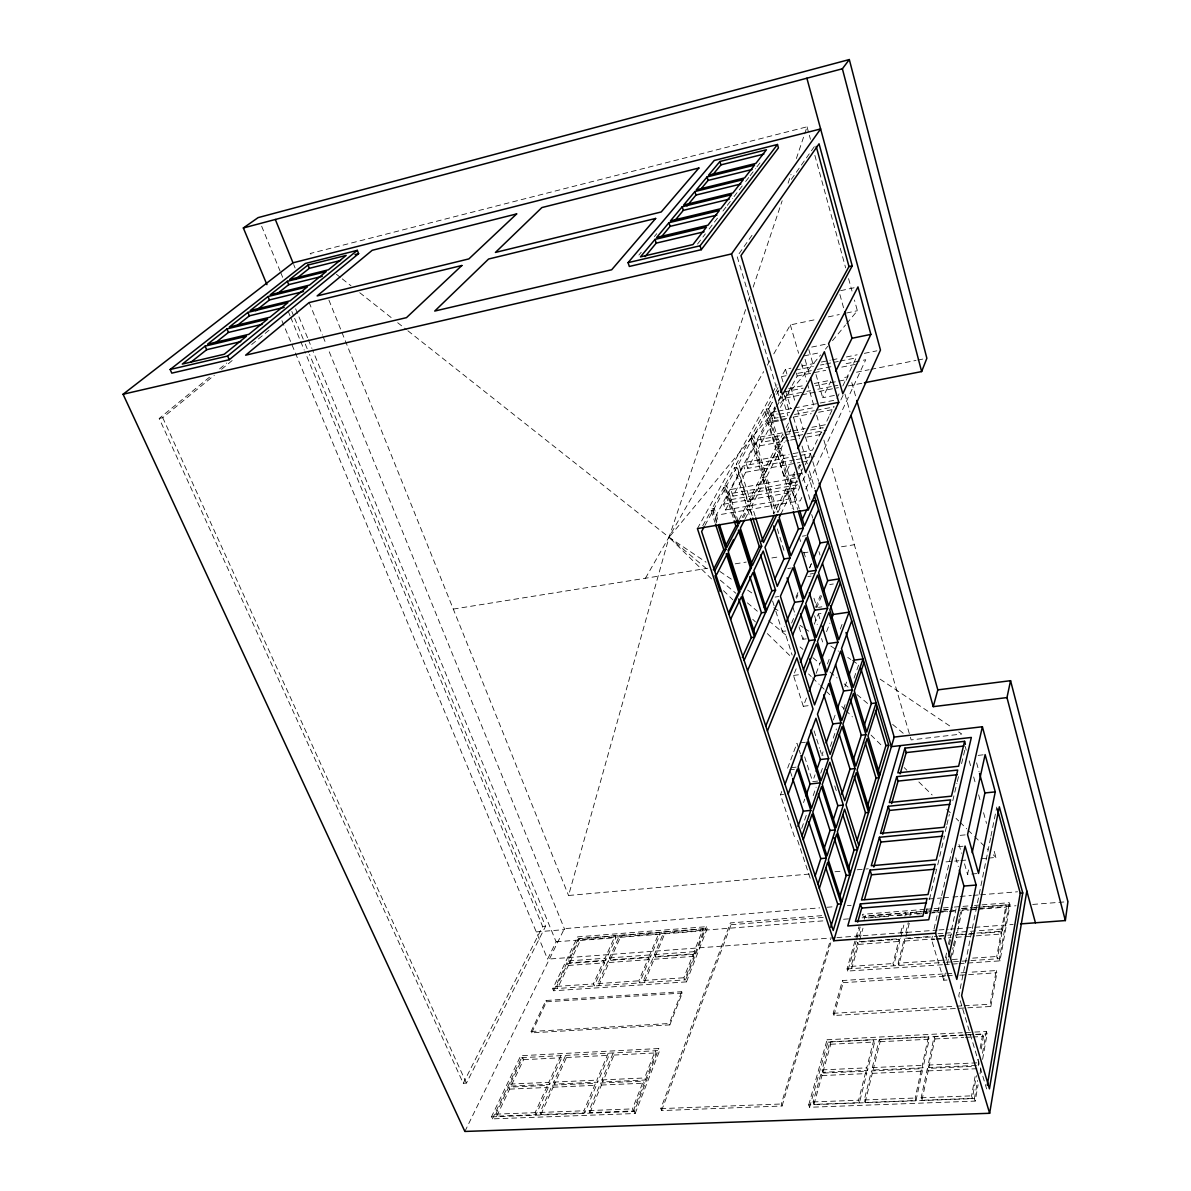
<?xml version="1.0" encoding="UTF-8"?>
<svg xmlns="http://www.w3.org/2000/svg" width="1191" height="1191" viewBox="0 0 1191 1191"><rect width="100%" height="100%" fill="white"/><g stroke="black" fill="none" stroke-linecap="round" stroke-linejoin="round"><path stroke-width="0.75" stroke-dasharray="5 3.75" d="M975.176 1101.094L974.417 1098.578L808.719 1104.846L809.582 1107.273L975.176 1101.094L978.079 1084.763M980.014 1073.865L980.982 1068.416M982.59 1059.35L987.116 1033.922L986.386 1031.466L964.159 1032.627M959.157 963.608L1000.008 960.869L1009.968 904.847L1009.373 902.689L981.816 904.877M1001.199 931.794L1001.81 933.982L997.358 958.71L996.733 956.507L1001.199 931.794L977.528 933.536M976.888 933.044L1002.316 931.183L1006.648 907.066L1006.053 904.907L970.293 907.721M971.424 1066.436L927.387 1068.401L921.149 1097.789L921.953 1100.276L972.347 1098.37L976.426 1075.667M978.928 1061.702L978.287 1065.32L978.183 1059.216M981.205 1049.077L983.468 1036.453L982.739 1033.996L971.945 1034.547M951.773 973.434L842.469 980.535L833.194 1013.318L833.923 1015.491L990.838 1006.484L990.183 1004.236L996.227 970.546L968.432 972.347M974.387 1098.727L977.647 1080.431M982.501 1053.231L986.386 1031.466M990.838 1006.484L996.867 972.764L996.227 970.546M1000.008 960.869L999.383 958.666L1009.373 902.689M972.347 1098.37L971.573 1095.854L975.042 1076.664M980.148 1048.408L982.739 1033.996M1002.316 931.183L1001.705 928.995L1006.053 904.907M990.57 837.898L958.77 995.78L986.624 1088.931M990.942 836.097L996.793 807.051M976.456 1065.394L928.876 1067.538L928.102 1065.067L934.161 1036.498L962.953 1035.009M950.85 957.892L953.083 947.381M953.455 945.639L954.929 938.627M958.085 923.799L959.172 918.678M959.529 916.966L960.616 911.844M921.953 1100.276L928.161 1070.873L927.387 1068.401M928.876 1067.538L934.92 1038.939L934.161 1036.498M952.606 954.81L956.313 937.287L955.673 935.129L966.601 934.325M962.358 934.101L956.909 934.503L961.971 910.564L969.117 909.998M947.053 980.029L943.793 980.238L945.341 972.987M947.277 963.936L948.438 958.502M976.709 873.598L967.554 874.388L969.087 867.152M915.998 1100.514L915.209 1098.028L921.536 1068.669L871.484 1070.903L864.279 1099.978L865.113 1102.434L915.998 1100.514L922.325 1071.126L921.536 1068.669M923.04 1067.791L922.266 1065.335L928.429 1036.795L879.315 1039.326L872.303 1067.612L873.107 1070.039L923.04 1067.791L929.188 1039.222L928.429 1036.795M946.517 953.023L945.014 960.02L898.178 963.191L898.863 965.35L904.862 941.024L904.207 938.895L937.391 936.468M948.408 944.269L950.299 935.516L950.939 937.674L943.57 938.21M947.857 935.173L951.535 934.89L950.894 932.747L956.06 908.837M946.041 960.437L946.785 956.939M949.435 944.686L950.567 939.431M943.793 980.238L931.57 939.759L932.389 936.2M934.012 929.084L939.297 905.934M939.714 904.148L952.726 847.173M925.824 913.348L927.089 908.033M945.297 831.556L946.517 826.42M946.919 824.708L949.361 814.406M929.471 899.384L936.632 869.088M937.719 864.83L944.537 836.008M952.785 800.709L956.909 783.261M957.326 781.519L958.978 774.537M961.584 763.654L965.395 747.606M898.178 963.191L904.207 938.895M905.726 932.747L908.257 922.578M909.939 915.79L910.773 912.41L932.508 910.698M865.113 1102.434L872.288 1073.344L871.484 1070.903M873.107 1070.039L880.104 1041.738L879.315 1039.326M905.964 936.573L909.328 922.995M859.455 1102.658L858.622 1100.201L865.931 1071.156L821.15 1073.165L813.096 1101.943L813.959 1104.385L859.455 1102.658L866.735 1073.582L865.931 1071.156M867.569 1070.292L866.75 1067.865L873.852 1039.609L829.904 1041.872L822.073 1069.89L822.907 1072.302L867.569 1070.292L874.641 1042.006L873.852 1039.609M899.086 939.267L899.756 941.396L893.667 965.707L892.982 963.549L899.086 939.267L857.788 942.289L851.029 966.407L851.729 968.536L858.473 944.403L857.788 942.289M900.634 933.119L902.763 924.663M904.892 916.192L905.741 912.797L865.142 915.998L864.204 919.363M900.872 936.945L903.835 925.079M859.485 936.186L861.852 927.774M813.959 1104.385L821.984 1075.562L821.15 1073.165M822.907 1072.302L830.722 1044.254L829.904 1041.872M859.694 939.982L862.984 928.191M809.106 874.06L568.554 895.483L669.029 537.305L746.028 308.275M809.582 1107.273L827.894 1042.14L827.075 1039.758L962.298 1032.716M942.453 964.725L847.769 971.067L856.195 941.098M856.686 939.327L860.155 926.985M808.674 1104.995L827.075 1039.758M833.923 1015.491L843.183 982.679L842.469 980.535M847.769 971.067L847.054 968.938L858.994 926.658M821.701 915.656L730.351 922.921L660.826 1108.613L661.615 1110.563L782.055 1106.007L781.326 1103.997L830.708 939.148M782.055 1106.007L830.797 942.81M748.395 301.234L750.181 295.949M753.144 287.135L782.159 200.803M788.085 183.191L791.047 174.377M796.377 158.522L804.074 135.625M804.669 133.854L807.036 126.812L310.166 253.504L313.084 255.797M820.748 773.153L823.115 766.334M801.722 828.385L806.456 814.763M813.17 795.677L816.118 787.206M830.365 746.415L836.424 728.937M854.036 678.126L859.247 663.089M843.436 709.374L845.804 702.556M817.681 781.073L812.634 781.638L815.031 774.835M823.055 751.819L821.835 755.302L825.155 754.915M803.538 802.57L804.729 799.191M844.895 686.79L847.248 680.121M833.417 719.9L835.219 714.794M661.615 1110.563L731.006 924.737L730.351 922.921M794.397 836.633L780.507 794.799L781.743 791.464M787.638 768.106L796.958 743.258L798.67 748.573M827.432 663.953L829.293 658.965M840.295 629.086L842.886 622.164M808.123 705.697L803.3 706.308L807.185 696.139M816.133 673.406L820.539 661.824M826.584 631.647L829.904 623.057M635.145 1113.525L659.665 1050.551L658.861 1048.527L520.72 1055.717L491.407 1116.994L492.389 1118.87L635.145 1113.525L634.297 1111.456L658.861 1048.527M669.848 1024.9L682.249 993.056L681.728 991.686L545.954 1000.485L531.097 1031.495L531.677 1032.835L669.848 1024.9L669.312 1023.516L681.728 991.686M686.463 981.875L707.171 928.682L706.427 926.687L577.575 936.885L552.743 988.783L553.577 990.763L686.463 981.875L685.688 979.821L706.427 926.687M633.314 1110.965L644.182 1083.17L643.363 1081.115L600.606 1083.036L589.069 1110.563L589.932 1112.617L633.314 1110.965L632.466 1108.895L643.363 1081.115M645.418 1080.014L656.018 1052.918L655.214 1050.894L644.599 1077.974L645.418 1080.014L602.75 1081.934L601.917 1079.909L613.157 1053.052L613.975 1055.062L602.75 1081.934M693.073 954.333L693.832 956.358L684.661 979.806L683.887 977.751L693.073 954.333L653.308 957.236L643.557 980.491L644.361 982.515L654.082 959.246L653.308 957.236M694.874 953.693L703.836 930.767L703.107 928.772L663.953 931.853L654.41 954.601L655.184 956.611L694.874 953.693L694.115 951.669L703.107 928.772M803.3 706.308L793.489 675.461L796.154 668.791M814.257 624.233L818.381 613.916L823.621 613.142M815.552 607.276L820.331 595.47M806.233 638.838L802.913 639.314L804.297 635.89M821.596 595.798L816.847 607.574L813.111 595.411M589.932 1112.617L601.44 1085.061L600.606 1083.036M655.184 956.611L664.697 933.833L663.953 931.853M584.811 1112.811L583.932 1110.771L595.545 1083.259L552.267 1085.195L540.029 1112.454L540.908 1114.478L584.811 1112.811L596.393 1085.284L595.545 1083.259M597.703 1082.172L596.87 1080.133L608.184 1053.32L609.018 1055.33L597.703 1082.172L554.53 1084.108L553.666 1082.098L565.606 1055.509L566.454 1057.504L554.53 1084.108M648.604 957.594L649.378 959.589L639.582 982.843L638.793 980.818L648.604 957.594L608.273 960.542L597.912 983.602L598.731 985.597L609.063 962.522L608.273 960.542M650.494 956.954L649.72 954.944L659.308 932.211L619.588 935.352L609.45 957.921L610.239 959.901L650.494 956.954L660.067 934.206L659.308 932.211M791.613 623.087L795.022 614.943M785.777 630.977L782.264 631.483L784.333 626.615M796.451 598.358L797.881 595.024M809.538 567.958L811.637 563.015M809.746 567.571L811.131 564.281M795.96 597.212L798.119 592.18M540.908 1114.478L553.13 1087.204L552.267 1085.195M610.239 959.901L620.362 937.317L619.588 935.352M536.039 1114.672L535.146 1112.647L547.458 1085.418L508.691 1087.145L495.828 1114.151L496.736 1116.161L536.039 1114.672L548.336 1087.413L547.458 1085.418M549.721 1084.331L548.857 1082.321L560.872 1055.762L561.72 1057.742L549.721 1084.331L511.028 1086.073L510.15 1084.078L522.715 1057.727L523.578 1059.692L511.028 1086.073M603.792 960.869L604.581 962.849L594.175 985.91L593.371 983.915L603.792 960.869L567.601 963.504L556.703 986.401L557.522 988.381L568.405 965.469L567.601 963.504M605.772 960.229L604.983 958.249L615.181 935.694L579.511 938.508L568.836 960.914L569.64 962.864L605.772 960.229L615.941 937.659L615.181 935.694M801.856 497.421L800.292 500.786L716.178 515.271L774.909 406.816M805.756 489.039L865.738 359.742L842.499 364.401M794.68 498.002L792.893 492.121L797.836 481.745L729.249 493.848L723.666 504.195L725.527 509.971L794.68 498.002L799.593 487.581L798.268 483.204M802.719 480.941L806.486 472.961M840.876 399.923L843.079 395.233M799.191 477.383L802.213 471.026M805.235 464.684L810.535 453.563L799.697 455.543M836.901 398.39L839.863 392.181M842.826 385.973L845.774 379.765L815.582 385.72M828.966 416.627L825.08 424.815L807.036 428.209M829.755 414.989L833.64 406.801M846.131 380.316L848.498 375.314M496.736 1116.161L509.584 1089.14L508.691 1087.145M569.64 962.864L580.3 940.443L579.511 938.508M531.677 1032.835L546.52 1001.81L545.954 1000.485M492.389 1118.87L521.584 1057.682L520.72 1055.717M780.79 514.229L792 490.737L787.013 491.6L777.128 512.13M799.265 508.929L793.072 488.489L797.017 480.226M797.806 478.574L802.526 468.673M553.577 990.763L578.35 938.821L577.575 936.885M793.816 509.852L787.608 489.456L794.769 474.584M797.955 467.989L799.548 464.684L810.535 501.381M784.601 436.338L778.036 449.126L788.74 484.395L791.673 483.888L794.844 477.293M798.804 469.075L801.171 464.133M788.74 484.395L795.112 471.234M464.877 1131.45L564.355 928.652L819.631 907.884M834.429 395.442L822.698 397.72L830.842 381.209M794.873 474.435L784.11 476.355L791.33 461.676M835.099 937.719L547.592 959.142L556.123 941.813L312.608 350.08M209.512 377.175L159.192 418.488L463.254 1083.274L466.425 1083.125L545.567 926.3L309.526 354.397M463.254 1083.274L542.664 926.538L304.911 351.717M745.179 518.695L750.017 509.227L747.635 509.644L743.586 517.519M755.183 516.15L751.863 505.609L765.53 478.842L762.91 479.318L749.169 506.071L752.489 516.611M779.882 450.749L790.601 486.122L777.738 512.874L766.587 476.772L779.882 450.749L776.324 451.404L762.94 477.427L774.105 513.5L787.057 486.732L776.324 451.404M791.673 483.888L780.998 448.59L784.259 442.189M789.157 432.586L790.794 429.385M742.201 517.549L748.677 504.969L736.767 467.244L734.534 467.646L724.47 485.973L736.142 522.477M750.524 501.366L764.25 474.688L752.861 437.841L750.524 438.273L736.291 464.177L748.142 501.768L750.524 501.366L738.688 463.731L736.291 464.177M765.307 472.619L778.646 446.685L767.733 410.672L765.098 411.178L751.268 436.338L762.627 473.095L765.307 472.619L753.963 435.832L751.268 436.338M774.716 393.655L766.215 409.109L777.098 445.017L779.763 444.526L783.857 436.546M787.147 430.174L788.784 426.988M762.627 473.095L776.041 447.161L765.098 411.178M777.098 445.017L782.874 433.852M786.164 427.48L789.469 421.108M748.142 501.768L761.927 475.105L750.524 438.273M739.135 519.499L746.444 505.356L734.534 467.646M725.527 509.971L731.08 499.58L729.249 493.848M797.613 484.767L732.912 496.141L745.7 472.261L743.66 465.755L797.881 455.87M794.531 459.905L747.769 468.391L759.843 445.821L757.997 439.821L783.35 435.072M795.975 435.891L761.734 442.293L773.153 420.944L771.589 415.763L777.038 414.706M778.185 417.609L774.567 418.309L777.068 413.619M780.403 407.382L785.435 397.988L783.633 392.018L803.166 388.162M796.317 373.051L797.181 376.028L786.879 395.293L805.086 391.72M778.423 400.34L781.043 395.486M732.912 496.141L730.812 489.516L743.66 465.755M774.567 418.309L772.721 412.19L775.237 407.53M778.586 401.322L781.102 396.677M747.769 468.391L745.849 462.287L757.997 439.821M761.734 442.293L760.111 437.023L775.817 408.245M776.696 406.607L781.996 396.797M704.938 525.41L772.274 402.379L768.895 408.587L779.763 444.526M779.033 390.023L776.502 394.653L778.199 391.586M775.564 392.107L778.11 387.462M702.75 525.782L711.087 510.597L713.26 510.21L717.116 522.075M716.61 522.983L711.995 508.84L723.592 487.729L725.766 487.342L736.366 520.437M697.405 528.581L771.589 394.429M772.483 392.822L776.949 384.738M783.008 381.983L781.43 376.654L785.494 369.284L790.869 368.198M645.433 578.245L763.684 371.577M767.361 365.146L770.13 360.322M773.808 353.876L790.348 324.92L817.517 319.173M751.997 235.312L737.14 256.467L778.78 395.65M791.3 179.394L814.674 146.151M697.524 244.051L705.37 233.853M709.092 229.029L719.409 215.616M722.937 211.03L726.182 206.802M727.269 205.403L732.688 198.361M734.028 196.619L738.167 191.23M739.194 189.89L744.375 183.161M745.655 181.494L748.96 177.206M750.062 175.777L755.556 168.631M756.88 166.904L760.052 162.795M711.548 578.945L669.029 537.305L775.639 409.049M780.373 403.347L820.644 354.903M825.393 349.201L827.76 346.358M832.494 340.656L845.521 324.979M846.712 323.55L857.371 310.732L854.438 300.013M638.867 255.053L641.264 252.209M654.38 236.533L656.777 233.674M159.192 418.488L162.735 417.699L214.365 375.21M221.541 369.299L233.004 359.861M251.658 344.512L270.297 329.178M219.576 368.912L226.766 363.002M840.652 290.678L854.498 287.671M828.385 316.866L839.253 314.558M846.503 313.025L857.371 310.732M811.681 347.087L826.911 343.961M804.074 355.901L820.986 352.432M801.617 366.024L814.168 363.493M821.328 362.049L830.291 360.233M832.077 359.876L839.253 358.417M846.414 356.972L857.163 354.799M864.338 353.355L876.874 350.824M795.439 370.088L813.304 366.486M820.45 365.041L824.023 364.327M825.81 363.97L838.315 361.454M840.102 361.081L856.18 357.851L847.054 376.996L841.59 378.083M781.43 376.654L786.149 375.701M797.806 373.364L815.686 369.776M817.473 369.418L831.78 366.545M797.181 376.028L825.735 370.312M841.799 367.096L856.076 364.238M856.508 372.217L869.132 369.716M870.934 369.359L916.043 360.411M917.844 360.054L923.248 358.982M788.725 388.519L803.315 385.646M814.242 383.487L828.832 380.599M806.903 391.363L810.55 390.648M817.83 389.219L837.854 385.288M785.42 398.032L800.039 395.129M801.856 394.816L838.39 387.626M848.32 385.929L862.626 383.13M766.215 409.109L768.895 408.587M772.721 412.19L776.338 411.49M778.155 411.133L792.655 408.334M794.471 407.992L834.355 400.28M778.854 414.364L789.767 412.265M798.848 410.523L815.21 407.367M780.001 417.267L787.236 415.882M794.486 414.483L814.406 410.672M816.207 410.329L834.325 406.846M773.153 420.944L791.315 417.46M793.132 417.118L811.279 413.649M818.545 412.265L836.707 408.796M778.75 420.885L767.867 422.969L784.11 476.355M780.567 420.542L787.832 419.158M760.111 437.023L790.794 431.261M792.596 430.919L805.22 428.537M785.152 434.73L803.27 431.336M810.52 429.981L823.189 427.599L812.485 450.094L790.869 454.039M797.791 435.564L804.997 434.209M806.798 433.881L826.628 430.174M759.843 445.821L788.784 440.447M790.586 440.104L799.637 438.422M806.873 437.082L824.961 433.703M776.041 447.161L778.646 446.685M778.036 449.126L780.998 448.59M745.849 462.287L789.067 454.366M796.332 459.577L814.316 456.317M745.7 472.261L799.861 462.465M801.662 462.138L808.883 460.828M761.927 475.105L764.25 474.688M762.94 477.427L766.587 476.772M724.47 485.973L726.748 485.571L737.854 520.348M796.675 474.107L802.064 473.155M730.812 489.516L795.588 478.023M787.608 489.456L793.072 488.489M731.08 499.58L799.593 487.581M723.666 504.195L792.893 492.121M711.995 508.84L714.228 508.453L718.813 522.611M746.444 505.356L748.677 504.969M749.169 506.071L751.863 505.609M802.392 536.188L805.637 535.652M453.28 609.092L707.737 568.241M735.219 563.834L746.221 562.078M771.872 557.954L779.197 556.778M803.032 552.952L808.525 552.073M841.501 546.773L854.334 544.719M787.802 568.539L791.256 567.988M810.118 574.017L813.498 573.481M807.811 576.593L811.056 576.087M829.74 584.543L833.298 583.992M775.073 597.078L778.616 596.542M818.515 607.336L821.879 606.829M793.489 675.461L799.965 674.582M800.382 742.856L805.533 742.246M791.137 767.704L796.377 767.108M789.812 769.848L794.337 769.326M978.153 755.377L983.379 754.796M780.507 794.799L783.589 794.471M960.169 835.353L965.707 834.831M958.011 846.682L963.296 846.206M834.995 871.752L842.394 871.097M857.192 869.787L868.299 868.79M945.996 861.867L958.934 860.721M960.795 860.557L966.333 860.066M981.131 858.741L986.684 858.249M988.53 858.086L995.929 857.431L993.458 848.483M542.664 926.538L545.567 926.3M827.045 907.274L834.444 906.679M847.382 905.622L851.089 905.324M928.786 898.997L941.739 897.94M943.585 897.791L950.984 897.195M952.83 897.046L958.383 896.585M960.229 896.436L971.335 895.528M973.181 895.379L978.734 894.932M980.58 894.783L1017.576 891.776M536.263 931.898L564.728 929.59L328.746 350.556M731.006 924.737L824.142 917.353M924.901 909.373L862.463 914.331L863.133 916.415L931.049 911.055M926.732 909.239L932.24 908.793M934.086 908.659L941.426 908.078M943.257 907.929L952.443 907.2M954.274 907.051L972.645 905.607M974.476 905.458L979.985 905.011M934.325 910.549L941.575 909.984M943.376 909.835L952.443 909.12M961.345 908.42L968.506 907.855M578.35 938.821L707.171 928.682M932.881 910.921L942.051 910.192M943.882 910.058L947.56 909.76M962.239 908.599L1009.968 904.847M556.123 941.813L825.006 920.717M843.541 919.258L850.97 918.678M862.09 917.814L930.707 912.425M932.553 912.276L960.378 910.103M962.224 909.954L1015.997 905.741M1032.686 904.431L1067.925 901.661M580.3 940.443L615.941 937.659M620.362 937.317L660.067 934.206M664.697 933.833L703.836 930.767M873.182 917.517L865.812 918.082L865.142 915.998M875.028 917.368L889.781 916.207M897.165 915.641L906.396 914.911L905.741 912.797M916.847 914.092L927.715 913.244M929.531 913.095L947.634 911.681M949.435 911.547L954.869 911.115M970.903 909.864L976.263 909.433M978.049 909.299L1006.648 907.066M836.96 937.585L937.123 930.126M938.97 929.977L948.244 929.293M950.105 929.159L955.673 928.742M957.519 928.608L1013.169 924.454M568.836 960.914L604.983 958.249M609.45 957.921L649.72 954.944M654.41 954.601L694.115 951.669M938.017 933.699L943.54 933.282M945.371 933.148L950.894 932.747M1001.705 928.995L956.269 932.345L956.909 934.503M859.232 941.664L889.692 939.431M891.478 939.297L900.441 938.642M905.547 938.27L931.302 936.379M938.657 935.843L946.011 935.307M969.623 933.565L975.072 933.178M939.237 936.334L946.607 935.798M968.417 934.191L975.712 933.67M568.405 965.469L604.581 962.849M609.063 962.522L649.378 959.589M654.082 959.246L693.832 956.358M858.473 944.403L899.756 941.396M904.862 941.024L934.354 938.88M936.2 938.746L941.724 938.344M956.313 937.287L974.506 935.962M976.337 935.828L1001.81 933.982M931.57 939.759L934.861 939.52M936.498 939.401L943.064 938.925M556.703 986.401L593.371 983.915M597.912 983.602L638.793 980.818M643.557 980.491L683.887 977.751M851.029 966.407L892.982 963.549M952.324 959.514L961.584 958.889M972.675 958.13L996.733 956.507M552.743 988.783L685.688 979.821M847.054 968.938L944.329 962.373M946.16 962.254L951.669 961.881M953.5 961.762L999.383 958.666M944.299 964.606L957.296 963.727M961.033 972.839L966.586 972.466M942.498 975.95L945.758 975.742M947.396 975.637L952.279 975.31M546.52 1001.81L682.249 993.056M843.183 982.679L948.721 975.876M959.827 975.161L996.867 972.764M833.194 1013.318L955.093 1006.261M956.939 1006.157L962.477 1005.829M964.338 1005.725L990.183 1004.236M531.097 1031.495L669.312 1023.516M521.584 1057.682L659.665 1050.551M964.755 1034.919L970.144 1034.637M827.894 1042.14L966.75 1034.979M968.596 1034.875L974.149 1034.592M976.01 1034.503L987.116 1033.922M523.578 1059.692L561.72 1057.742M566.454 1057.504L609.018 1055.33M613.975 1055.062L656.018 1052.918M830.722 1044.254L874.641 1042.006M880.104 1041.738L929.188 1039.222M934.92 1038.939L963.698 1037.465M965.484 1037.376L970.888 1037.093M972.69 1037.004L983.468 1036.453M510.15 1084.078L548.857 1082.321M553.666 1082.098L596.87 1080.133M601.917 1079.909L644.599 1077.974M822.073 1069.89L866.75 1067.865M872.303 1067.612L922.266 1065.335M928.102 1065.067L977.543 1062.819M509.584 1089.14L548.336 1087.413M553.13 1087.204L596.393 1085.284M601.44 1085.061L644.182 1083.17M821.984 1075.562L866.735 1073.582M872.288 1073.344L922.325 1071.126M928.161 1070.873L977.677 1068.684M495.828 1114.151L535.146 1112.647M540.029 1112.454L583.932 1110.771M589.069 1110.563L632.466 1108.895M813.096 1101.943L858.622 1100.201M864.279 1099.978L915.209 1098.028M921.149 1097.789L971.573 1095.854M660.826 1108.613L781.326 1103.997M491.481 1116.86L634.297 1111.456M407.903 330.8L669.029 537.305L706.01 562.152M719.87 571.472L732.197 579.749M747.606 590.111L752.236 593.222M773.808 607.708L779.971 611.846M799.995 625.32L803.076 627.389M804.625 628.416L809.24 631.528M830.812 646.028L838.509 651.194M847.754 657.417L850.836 659.486M852.384 660.514L856.999 663.625M880.119 679.153L952.532 727.82M958.695 731.959L961.777 734.028L911.16 739.909L831.11 464.952M336.413 274.258L340.79 277.726M342.249 278.873L351.003 285.795M359.756 292.718L391.854 318.101M397.69 322.716L406.444 329.639M669.029 537.305L708.898 570.668M720.302 580.211L735.964 593.326M747.367 602.854L757.327 611.191M768.731 620.734L785.822 635.026M800.069 646.951L802.913 649.333M812.887 657.685L820.003 663.64M829.978 671.977L837.094 677.947M844.225 683.902L848.498 687.475M857.044 694.621L868.433 704.164M892.64 724.426L904.043 733.954M723.503 590.662L732.807 599.773M752.742 619.29L755.407 621.881M767.361 633.597L791.286 657.03M808.555 673.942L811.22 676.548M812.545 677.843L819.185 684.349M820.525 685.659L829.814 694.755M841.784 706.471L844.434 709.077M845.774 710.372L852.414 716.878M871.023 735.1L882.978 746.817M904.237 767.629L906.902 770.235M918.857 781.951L932.151 794.963M946.771 809.27L950.746 813.185M956.06 818.381L958.725 820.986M960.05 822.296L966.705 828.802M968.03 830.097L973.345 835.308M974.67 836.603L987.964 849.615M993.279 854.825L995.929 857.431M162.735 417.699L466.425 1083.125M281.939 320.692L547.592 959.142M288.594 312.25L290.009 315.675M290.723 317.387L304.196 349.99M261.648 226.23L280.049 270.952M280.763 272.665L282.877 277.831M295.621 308.797L307.665 338.036M308.365 339.763L311.908 348.353M291.81 311.461L293.939 316.612M294.639 318.339L304.568 342.383M305.283 344.095L308.826 352.685M293.686 264.536L295.085 267.975M309.109 302.395L322.433 335.073M323.133 336.8L325.932 343.678M328.924 300.102L568.554 895.483M797.598 840.295L811.175 881.266M790.377 771.56L792.06 776.726M711.087 510.597L714.942 522.447M799.235 750.345L800.382 753.888M804.669 756.866L812.634 781.638M723.592 487.729L733.641 519.068M814.093 730.887L819.616 748.32M820.182 750.062L821.284 753.561M772.587 600.993L775.281 609.464M775.817 611.162L782.264 631.483M750.017 509.227L752.236 516.269M747.635 509.644L749.854 516.686M834.742 785.926L836.365 791.047M786.134 636.083L792.134 655.035M792.953 607.365L795.156 614.467M799.042 626.883L802.913 639.314M762.91 479.318L773.555 513.723M777.306 528.864L784.288 551.418M765.53 478.842L775.639 511.564M818.381 613.916L820.51 620.913M814.57 615.821L817.249 624.546M821.537 638.48L822.609 641.964M787.013 491.6L792.194 508.602M799.131 536.709L800.694 541.845M803.836 552.103L805.92 558.951M910.773 912.41L911.413 914.524M792 490.737L797.687 509.465M818.961 551.612L819.989 555.036M811.711 514.601L812.768 518.145M785.524 390.752L790.943 408.677M793.578 417.565L799.399 437.142M802.034 446.03L807.319 463.82M809.433 470.936L814.718 488.727M784.72 395.963L789.439 411.803M808.019 474.212L812.709 489.977M782.115 396.469L787.891 415.823M785.494 369.284L787.072 374.614M790.75 387.06L794.948 401.263M797.583 410.151L803.359 429.698M805.458 436.799L812.277 459.905M812.813 461.676L818.589 481.224M805.071 359.369L809.597 374.986M790.348 324.92L798.595 353.28M801.692 363.91L806.858 381.641M807.379 383.413L814.599 408.23M816.669 415.317L821.82 433.048M823.889 440.134L829.055 457.865M955.778 857.788L958.323 866.616M808.808 349.573L813.438 365.622M816.014 374.54L822.698 397.72M958.993 844.493L961.509 853.292M964.531 863.847L967.554 874.388M844.97 394.117L850.017 411.982M851.788 382.594L855.793 396.886M965.246 746.549L966.243 750.122M969.206 760.855L970.695 766.23M973.657 776.949L975.637 784.11M978.615 794.829L980.595 801.99M983.558 812.724L986.535 823.443M839.893 294.549L844.255 310.285M807.036 126.812L810.461 139.317M814.867 155.381L845.64 267.871M848.573 278.59L851.997 291.08M976.62 762.85L979.047 771.708"/><path stroke-width="1.5" d="M1020.583 923.903L1065.35 920.569L1067.925 901.661L1010.563 680.686L937.823 689.872L933.253 706.65L1006.976 697.584L1010.563 680.686M123.075 394.251L731.512 253.936L820.629 128.941L292.986 262.809L123.075 394.251L464.877 1131.45L989.647 1113.287L1026.821 891.017M1022.741 892.937L989.438 1088.812L961.643 995.616L999.323 806.798L1022.741 892.937L1020.255 893.146L987.265 1085.269M976.158 885.047L956.82 979.404L944.716 938.806L965.067 846.042L976.158 885.047L963.936 886.059L948.825 956.686M995.259 791.881L978.54 873.45L967.568 834.653L985.121 754.603L995.259 791.881L984.897 792.953L972.169 852.682M935.56 933.223L982.381 726.748L894.203 737.08L833.7 940.756L935.56 933.223L989.647 1113.287M964.576 741.323L958.621 766.23L897.82 772.885L904.892 748.156L964.576 741.323L965.395 744.315M873.807 867.003L880.893 842.037L879.42 837.273L943.138 831.169L936.275 859.917L871.276 865.753L879.42 837.273M857.728 922.117L861.718 908.078L860.378 903.895L927.074 898.446L922.846 916.177L855.376 921.417L860.378 903.895M882.784 834.236L889.543 810.431L888.278 806.277L950.597 799.89L944.061 827.283L880.521 833.417L888.278 806.277M891.672 803.583L898.059 781.088L896.734 776.666L957.713 770.041L951.49 796.154L889.335 802.57L896.734 776.666M864.517 899.488L871.514 874.79L870.04 870.085L935.233 864.294L928.012 894.53L861.495 900.009L870.04 870.085M900.158 773.837L906.187 752.593L904.892 748.156M900.083 745.655L847.754 925.973L928.727 919.75L971.35 737.437L891.359 746.653L815.254 490.498M814.272 495.218L888.724 745.253L833.224 930.499L701.618 531.484L704.119 526.928M830.737 927.223L837.705 904.163L825.839 867.792M839.774 896.659L846.191 875.445L834.117 837.824M848.677 867.837L854.051 850.046L842.886 814.778M857.103 840.414L865.47 812.724L854.2 776.368M867.867 805.086L876.025 778.036L865.217 742.469M877.99 771.842L885.91 745.581L875.474 710.625M819.334 888.397L827.671 862.269L841.203 903.88L837.705 904.163M877.261 706.769L867.971 735.934L879.792 775.028M817.949 884.184L826.316 858.101L812.054 814.197L803.285 839.744M835.353 829.933L827.016 855.927L812.783 812.068L821.507 786.611L835.353 829.933L830.023 830.455L823.83 849.511M843.332 805.086L836.067 827.745L822.237 784.467L829.844 762.3L843.332 805.086L837.839 805.652L833.313 819.587M855.049 768.567L844.732 800.739L831.288 758.057L842.082 726.584L855.049 768.567L850.032 769.118L841.799 794.501M865.931 734.653L855.853 766.066L842.915 724.143L853.441 693.43L865.931 734.653L861.287 735.204L853.352 759.62M815.12 875.981L820.778 858.607L808.749 821.79M864.115 725.766L871.35 703.524L860.825 668.374M864.07 662.449L854.319 690.869L866.78 732.018L876.114 702.928L871.35 703.524M802.019 835.888L810.803 810.386L797.36 768.999L788.189 793.965M820.301 782.859L811.547 808.257L798.119 766.915L807.245 742.038L820.301 782.859L810.088 783.976L805.92 795.811M828.668 758.578L821.046 780.715L808.019 739.939L815.954 718.292L828.668 758.578L820.391 759.53L816.222 771.426M840.95 722.937L830.127 754.35L817.488 714.153L828.757 683.44L840.95 722.937L832.851 723.92L826.122 743.095M852.369 689.857L841.799 720.51L829.621 681.058L840.608 651.105L852.369 689.857L843.6 690.988L837.615 707.99M797.97 826.435L803.33 811.16L792.625 778.452M849.004 675.118L854.289 660.127L845.997 632.51M851.699 620.898L841.531 648.604L853.247 687.296L863.028 658.936L854.289 660.127M785.003 784.303L813.036 709.017L796.898 657.849L767.421 730.976M804.833 673.942L816.55 643.944L825.944 674.344L814.57 704.893L780.388 596.259L792.998 567.705L803.285 601.023L791.077 630.218M837.913 642.187L826.822 671.977L817.458 641.621L828.876 612.382L837.913 642.187L827.477 643.631L821.805 658.519M809.121 691.063L814.942 675.803L809.686 658.965M831.884 617.906L833.224 614.467L830.633 605.891M840.384 582.905L829.829 609.941L838.836 639.701L849.094 612.144L833.224 614.467M803.493 669.67L815.254 639.761L804.788 605.877L792.625 635.16M827.626 608.273L816.163 637.438L805.726 603.614L817.577 575.074L827.626 608.273L814.704 610.179L810.535 620.466M864.413 382.773L921.64 371.577L926.866 358.268L849.317 59.55L258.105 217.625L243.351 227.972L266.933 284.634M800.352 662.241L808.957 640.639L800.546 613.588M823.636 590.751L827.7 580.657L822.564 563.566M765.783 726.034L795.394 653.1L778.691 600.13L747.531 670.697M829.502 546.341L818.559 572.692L828.594 605.847L839.193 578.886L827.7 580.657M816.133 570.31L804.223 598.76L793.965 565.502L806.247 537.707L816.133 570.31L807.84 571.606L800.724 588.324M786.402 621.762L794.68 602.304L787.057 577.829M813.929 557.716L820.212 542.947L813.304 519.916M818.589 509.718L807.26 535.384L817.115 567.943L828.102 541.682L820.212 542.947M744.122 660.32L775.564 590.2L763.208 551.046L753.903 570.563L766.572 610.239M789.99 557.998L777.276 586.374L764.994 547.324L778.17 519.723L789.99 557.998L783.946 558.966L774.865 578.975M798.193 511.162L803.359 528.194L790.973 555.81L779.182 517.579L780.79 514.229M753.278 630.902L761.451 612.814L749.824 576.578M764.309 607.455L771.857 590.766L760.558 555.066M833.7 940.756L697.405 528.581L808.347 509.733L880.462 350.094L806.888 78.204M742.35 657.462L751.313 637.602L738.733 599.013M801.871 520.497L806.917 509.346M788.844 550.123L798.417 529.012L793.236 512.011M838.777 402.35L805.652 472.514L789.633 418.8L824.38 351.747L838.777 402.35L818.664 406.22L797.762 448.62M870.874 334.388L842.811 393.819L828.594 343.603L857.967 286.912L870.874 334.388L851.997 338.274L835.725 371.294M730.604 619.365L741.383 596.78L754.513 637.14L751.313 637.602M728.594 612.874L738.673 591.957L726.257 553.785L727.359 553.607L739.775 591.793L728.937 614.303M740.4 588.488L750.404 567.72L738.39 530.159M751.432 567.556L740.668 589.917L728.282 551.775L739.417 529.995L751.432 567.556L750.404 567.72M752.801 518.04L761.689 546.222L752.34 565.665L740.355 528.149L744.375 520.273M776.711 515.003L763.476 542.515L755.734 517.906M761.585 541.324L774.09 515.45M750.717 564.43L759.322 546.609L750.419 518.442M728.043 550.391L733.611 539.493M727.359 553.607L716.148 575.536L715.032 575.715L720.257 591.57M714.674 571.07L725.929 549.2L718.218 525.469M736.366 520.437L738.033 525.663L726.852 547.384L719.394 524.382M740.594 520.69L738.971 523.832L737.854 520.348M726.257 544.644L735.874 526.035L734.192 520.809M713.29 569.864L723.771 549.557L715.493 524.144M852.235 265.861L782.517 394.906L740.966 255.589L819.051 143.813L852.235 265.861L848.989 266.576L780.552 392.375M243.351 227.972L842.379 68.78L849.317 59.55M701.276 249.693L778.438 147.922L777.47 144.483L714.258 160.457L628.074 262.645L629.324 266.456L701.276 249.693L700.07 245.793L777.47 144.483M645.031 256.646L656.211 243.128L704.075 231.783M662.27 235.803L670.086 226.364L716.848 215.124M675.118 220.275L683.321 210.36L729.16 199.21M687.013 205.894L695.976 195.056L740.787 184.039M701.648 188.193L708.079 180.422L752.042 169.494M712.947 174.541L720.942 164.879L763.848 154.101M655.035 239.391L640.445 256.884L692.968 244.557L706.457 227.139L655.035 239.391L656.211 243.128M668.94 222.702L656.628 237.471L707.945 225.233L719.334 210.554L668.94 222.702L670.086 226.364M682.205 206.758L670.459 220.871L720.734 208.723L731.602 194.714L682.205 206.758L683.321 210.36M694.904 191.528L683.664 205.016L732.941 192.972L743.333 179.588L694.904 191.528L695.976 195.056M707.037 176.953L696.288 189.86L744.613 177.921L754.543 165.117L707.037 176.953L708.079 180.422M719.93 161.485L708.481 175.226L755.883 163.39L766.438 149.753L719.93 161.485L720.942 164.879M229.238 359.742L358.61 253.668L357.315 250.348L305.328 263.479L170.164 369.493L171.802 373.14L229.238 359.742L227.63 356.035L357.315 250.348M191.036 362.094L206.668 349.707L240.776 341.623M216.047 342.264L228.464 332.423L262.035 324.354M236.547 326.006L249.366 315.853L284.173 307.382M255.767 310.777L269.449 299.938L303.497 291.557M277.354 293.671L288.743 284.634L322.27 276.312M295.264 279.468L309.318 268.332L340.552 260.487M205.105 346.119L182.297 364.089L224.265 354.233L246.403 336.294L205.105 346.119L206.668 349.707M226.945 328.91L207.606 344.154L248.83 334.329L267.618 319.099L226.945 328.91L228.464 332.423M247.907 312.384L229.342 327.019L269.94 317.208L287.954 302.618L247.907 312.384L249.366 315.853M268.035 296.529L250.214 310.568L290.187 300.802L307.472 286.793L268.035 296.529L269.449 299.938M287.359 281.284L270.238 294.787L309.615 285.051L326.215 271.593L287.359 281.284L288.743 284.634M307.978 265.042L289.666 279.468L328.448 269.791L346.194 255.41L307.978 265.042L309.318 268.332M355.022 254.576L358.61 253.668M170.164 369.493L227.63 356.035M628.074 262.645L700.07 245.793M812.307 501.083L815.835 500.473L804.416 525.99L799.771 510.626M735.874 526.035L738.033 525.663M798.417 529.012L803.359 528.194M723.771 549.557L725.929 549.2M759.322 546.609L761.689 546.222M738.673 591.957L739.775 591.793M771.857 590.766L775.564 590.2M794.68 602.304L803.285 601.023M761.451 612.814L765.709 612.174L752.995 572.454L742.276 594.904L755.377 635.22M808.957 640.639L815.254 639.761M814.942 675.803L825.944 674.344M885.91 745.581L888.724 745.253M906.187 752.593L964.01 746.028M876.025 778.036L878.988 777.723L867.122 738.569L857.088 770.056L869.37 809.85M898.059 781.088L957.132 774.731M803.33 811.16L810.803 810.386M865.47 812.724L868.596 812.411L856.284 772.557L845.997 804.788L858.741 845.297M889.543 810.431L949.971 804.312M880.893 842.037L942.721 836.186M854.051 850.046L857.416 849.734L844.613 809.136L837.377 831.839L850.478 872.869M820.778 858.607L826.316 858.101M846.191 875.445L849.808 875.117L836.678 834.042L828.37 860.096L841.858 901.661M871.514 874.79L934.831 869.236M861.718 908.078L926.509 902.852M275.315 219.472L292.986 262.809M730.619 562.346L734.564 574.479M800.947 755.645L810.088 783.976M818.336 794.114L830.023 830.455M826.465 769.758L837.839 805.652M810.952 729.815L820.391 759.53M839.193 734.177L850.032 769.118M773.703 525.96L783.946 558.966M823.785 694.785L832.851 723.92M822.118 626.153L827.477 643.631M809.359 592.761L814.704 610.179M850.314 699.177L861.287 735.204M801.037 549.349L807.84 571.606M835.546 664.623L843.6 690.988M731.512 253.936L808.347 509.733M819.11 482.995L894.203 737.08M810.609 378.455L818.664 406.22M959.351 870.159L963.936 886.059M851.029 415.54L933.253 706.65M856.791 400.459L937.823 689.872M844.732 312.027L851.997 338.274M979.538 773.465L984.897 792.953M997.284 808.853L1020.255 893.146M816.222 146.433L848.989 266.576M982.381 726.748L1035.426 922.802M842.379 68.78L921.64 371.577M1006.976 697.584L1065.35 920.569M655.66 218.444L611.683 269.762L434.715 311.059L488.608 259.013L655.66 218.444M698.894 168.02L661.199 211.983L495.426 252.432L541.89 207.562L698.894 168.02M461.87 265.504L406.459 317.655L245.629 355.186L309.094 302.588L461.87 265.504M516.656 213.918L468.867 258.909L317.134 295.919L372.188 250.304L516.656 213.918"/></g></svg>
